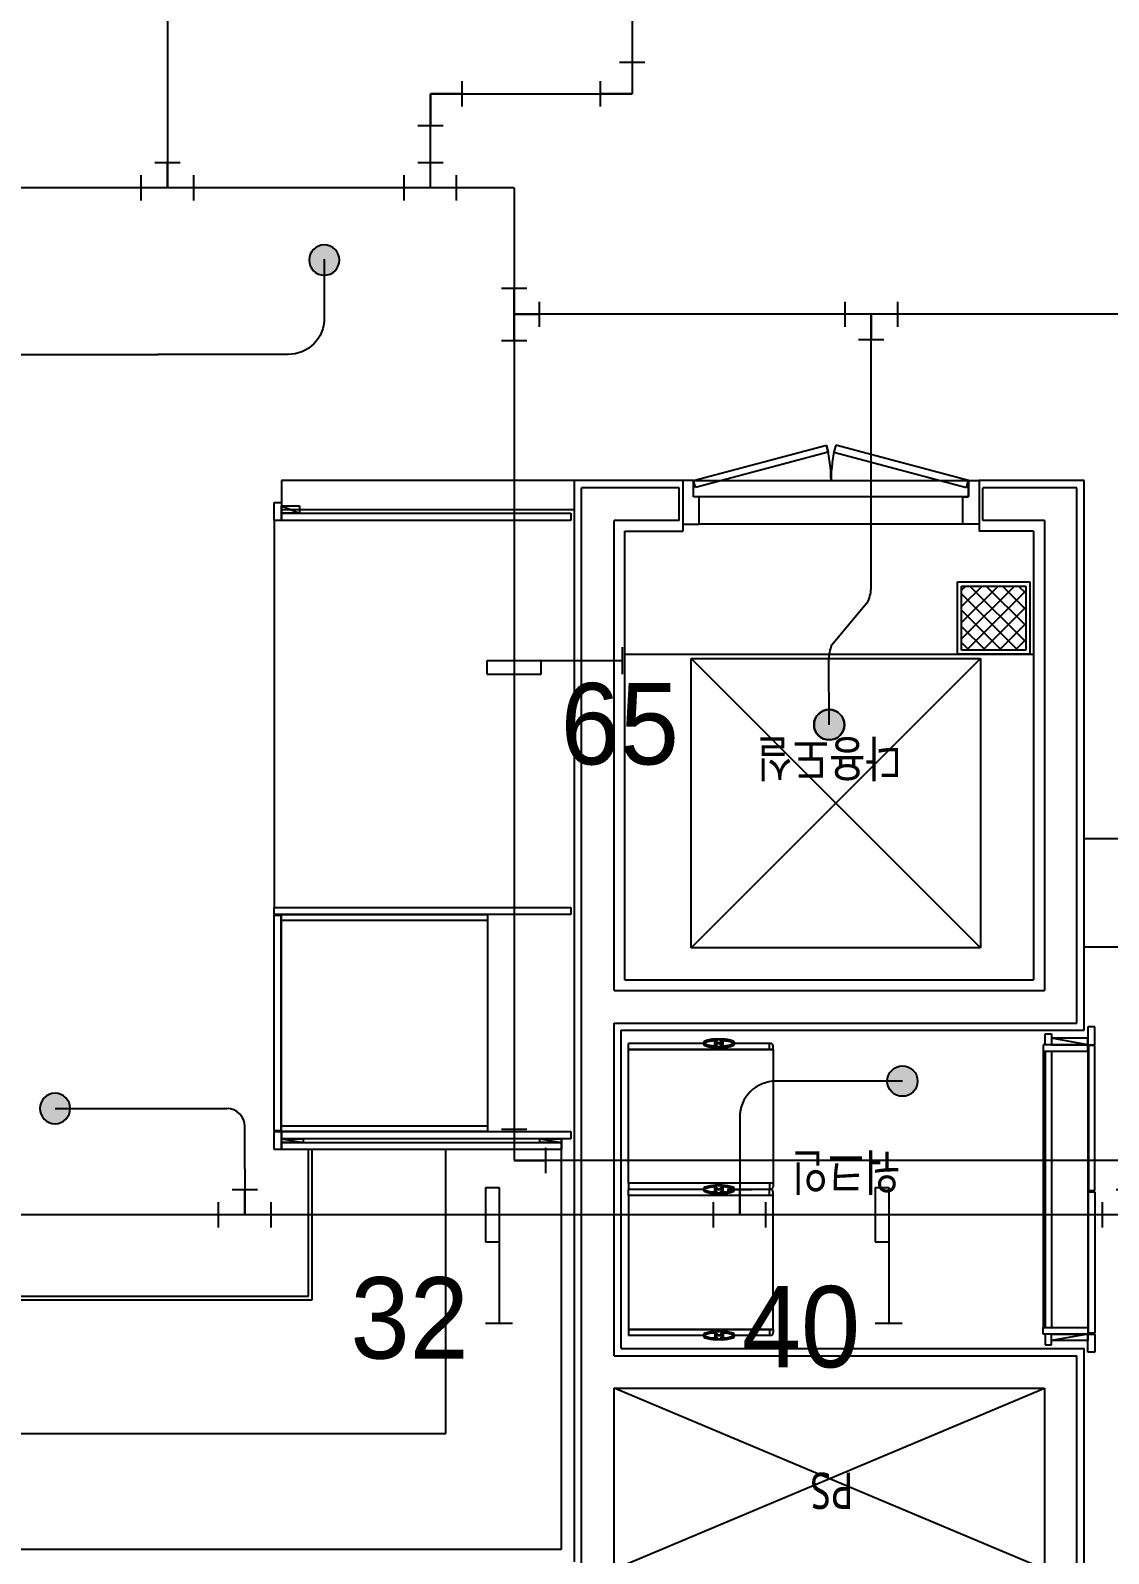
# Model space of a CAD drawing. Header units: millimetres. Extents: x 238075 to 303070, y -258150 to -205841.
# Drawn here: x 258099 to 261080, y -230358 to -226146 of the extents above; entities that cross this region are included whole.
import ezdxf
from ezdxf.enums import TextEntityAlignment as Align

# ---------------------------------------------------------------- set-up
doc = ezdxf.new("R2010")
doc.units = ezdxf.units.MM
doc.header["$LTSCALE"] = 200
for name, color, linetype in [('-소화(SP가지관)', 3, 'Continuous'), ('-소화(SP헤드하향)', 2, 'Continuous'), ('L4', 4, 'Continuous'), ('SP 후렉시블', 7, 'Continuous'), ('TEX', 3, 'Continuous'), ('아파트', 253, 'Continuous')]:
    doc.layers.add(name, color=color, linetype=linetype)
doc.styles.add('돋움', font='Dotum.ttf')
doc.styles.add('맑은고딕', font='malgun.ttf', dxfattribs={"width": 0.8})
doc.linetypes.add('BATTING', pattern='A,0.0001,-0.1,[134,ltypeshp.shx,S=0.1,R=0,X=-0.1,Y=0],-0.2,[134,ltypeshp.shx,S=0.1,R=180,X=0.1,Y=0],-0.1', length=0.4001)

# ---------------------------------------------------------------- blocks, each defined once
blk = doc.blocks.new('A$C39172136')
at = {"layer": '-소화(SP헤드하향)'}
blk.add_hatch(color=0, dxfattribs=at).paths.add_polyline_path([(0, -42, -1), (0, 42, -1)])
at = {"layer": '-소화(SP헤드하향)', "color": 0}
blk.add_circle((0, 0), 42, dxfattribs=at)
blk = doc.blocks.new('A$C4E9C0D0D')
at = {"layer": '-소화(SP헤드하향)'}
blk.add_hatch(color=0, dxfattribs=at).paths.add_polyline_path([(2642, 2600, -1), (2558, 2600, -1)])
at = {"layer": '-소화(SP헤드하향)', "color": 0}
blk.add_circle((2600, 2600, 0), 42, dxfattribs=at)
blk = doc.blocks.new('A$C78BA73EA')
for p, q in [((0.5, 5), (0.5, 0)), ((1, 5), (0.5, 5)), ((1, 5), (1, 3)), ((1, 3), (0.5, 3)), ((1, 0), (0, 0))]:
    blk.add_line(p, q)
blk = doc.blocks.new('A$C1978247E')
at = {"color": 0}
for p, q in [((-45.1, 90), (45.1, 90)), ((0, 0), (0, 90)), ((-93.8, -45.1), (-93.8, 45.1)), ((93.8, 0), (-93.8, 0)), ((93.8, -45.1), (93.8, 45.1))]:
    blk.add_line(p, q, dxfattribs=at)
blk = doc.blocks.new('A$C476E3A35')
at = {"color": 0}
for p, q in [((112.5, 0), (0, 0)), ((0, 0), (0, -113.2)), ((112.5, 45.1), (112.5, -45.1)), ((-45.1, -113.2), (45.1, -113.2))]:
    blk.add_line(p, q, dxfattribs=at)

msp = doc.modelspace()

# ---------------------------------------------------------------- linework, layer by layer
at = {"layer": '-소화(SP가지관)', "color": 6}
for p, q in [((258477.6, -223828.2, 54985.4), (258477.6, -226581.2, 54985.4)), ((259762.6, -224034.1, 54985.4), (259762.6, -226321.7, 54985.4)), ((259204.7, -226581.2, 54985.4), (259204.7, -226321.7, 54985.4)), ((259204.7, -226321.7, 54985.4), (259762.6, -226321.7, 54985.4)), ((262457.6, -226931.2, 54985.4), (259436.2, -226931.2, 54985.4)), ((258691.5, -229294.3, 54985.4), (258691.5, -229421.2, 54985.4)), ((260060.1, -229294.9, 54985.4), (260060.1, -229421.2, 54985.4))]:
    msp.add_line(p, q, dxfattribs=at)
at = {"layer": '-소화(SP가지관)', "color": 2, "ltscale": 0.25}
for p, q in [((259436.2, -226581.2, 54985.4), (252317.6, -226581.2, 54985.4)), ((259436.2, -226581.2, 54985.4), (259436.2, -229271.2, 54985.4)), ((262502.6, -229271.2, 54985.4), (259436.2, -229271.2, 54985.4)), ((261302.6, -229421.2, 54985.4), (256994.4, -229421.2, 54985.4))]:
    msp.add_line(p, q, dxfattribs=at)
at = {"layer": '-소화(SP가지관)', "ltscale": 2}
for p, q in [((260423.5, -227454.1, 54985.4), (260423.5, -226931.2, 54985.4)), ((256044.6, -227042.3, 54985.4), (258450.8, -227042.3, 54985.4))]:
    msp.add_line(p, q, dxfattribs=at)
for p, q in [((258166.5, -229127.4, 54985.4), (258641.5, -229127.4, 54985.4)), ((258691.5, -229294.3, 54985.4), (258691.5, -229177.4, 54985.4))]:
    msp.add_line(p, q)
msp.add_arc((258641.5, -229177.4, 54985.4), 50, 0, 90)
at = {"layer": 'L4'}
for p, q in [((259932.6, -227391.2), (260299.7, -227292.9)), ((260304.9, -227312.2), (259937.8, -227410.5)), ((260299.7, -227292.9), (260304.9, -227312.2)), ((260325.6, -227292.9), (260320.4, -227312.2)), ((260320.4, -227312.2), (260687.5, -227410.5)), ((260692.6, -227391.2), (260325.6, -227292.9)), ((259602.6, -227391.2), (258792.6, -227391.2)), ((258792.6, -227391.2), (258792.6, -227471.2)), ((259602.6, -227391.2), (259602.6, -230381.2)), ((259902.6, -227391.2), (259602.6, -227391.2)), ((259932.6, -227391.2), (259902.6, -227391.2)), ((259902.6, -227391.2), (259902.6, -227511.2)), ((259937.8, -227410.5), (259932.6, -227391.2)), ((259932.6, -227436.2), (259932.6, -227391.2)), ((259932.6, -227436.2), (259932.6, -227391.2)), ((259932.6, -227391.2), (260692.6, -227391.2)), ((260687.5, -227410.5), (260692.6, -227391.2)), ((260692.6, -227391.2), (260722.6, -227391.2)), ((260692.6, -227436.2), (260692.6, -227391.2)), ((260692.6, -227391.2), (260692.6, -227436.2)), ((261012.6, -227391.2), (260722.6, -227391.2)), ((260722.6, -227391.2), (260722.6, -227511.2)), ((261012.6, -228911.2), (261012.6, -227391.2)), ((259622.6, -230401.2), (259622.6, -227411.2)), ((259892.6, -227411.2), (259622.6, -227411.2)), ((259892.6, -227501.2), (259892.6, -227411.2)), ((259947.6, -227436.2), (259932.6, -227436.2)), ((260692.6, -227436.2), (259932.6, -227436.2)), ((259947.6, -227511.2), (259947.6, -227436.2)), ((260677.6, -227511.2), (260677.6, -227436.2)), ((260677.6, -227436.2), (260692.6, -227436.2)), ((260992.6, -227411.2), (260732.6, -227411.2)), ((260732.6, -227501.2), (260732.6, -227411.2)), ((260992.6, -228891.2), (260992.6, -227411.2)), ((258772.6, -227451.2), (258792.6, -227451.2)), ((258772.6, -227501.2), (258772.6, -227451.2)), ((258792.6, -227451.2), (258792.6, -227501.2)), ((258792.6, -227461.2), (258842.6, -227481.2)), ((258792.6, -227481.2), (258792.6, -227461.2)), ((258792.6, -227461.2), (258842.6, -227461.2)), ((258792.6, -227471.2), (259602.6, -227471.2)), ((258842.6, -227481.2), (258792.6, -227481.2)), ((258792.6, -227501.2), (258792.6, -227481.2)), ((258792.6, -227481.2), (259592.6, -227481.2)), ((258842.6, -227461.2), (258842.6, -227481.2)), ((259592.6, -227481.2), (259592.6, -227501.2)), ((258772.6, -227501.2), (258772.6, -228571.2)), ((258772.6, -227501.2), (258772.6, -228571.2)), ((258792.6, -227501.2), (258772.6, -227501.2)), ((259592.6, -227501.2), (258792.6, -227501.2)), ((259712.6, -228801.2), (259712.6, -227501.2)), ((259892.6, -227501.2), (259712.6, -227501.2)), ((259902.6, -227511.2), (259902.6, -227531.2)), ((259902.6, -227511.2), (259947.6, -227511.2)), ((260677.6, -227511.2), (259947.6, -227511.2)), ((260722.6, -227511.2), (260677.6, -227511.2)), ((260722.6, -227511.2), (260722.6, -227531.2)), ((260902.6, -227501.2), (260732.6, -227501.2)), ((260902.6, -227501.2), (260902.6, -228801.2)), ((259742.6, -228771.2), (259742.6, -227531.2)), ((259742.6, -227531.2), (259902.6, -227531.2)), ((260872.6, -227531.2), (260722.6, -227531.2)), ((260872.6, -227531.2), (260872.6, -228771.2)), ((260662.6, -227671.2), (260862.6, -227671.2)), ((260662.6, -227871.2), (260662.6, -227671.2)), ((260673.9, -227682.5), (260851.4, -227682.5)), ((260673.9, -227860), (260673.9, -227682.5)), ((260820, -227682.5), (260673.9, -227828.6)), ((260775.1, -227682.5), (260673.9, -227783.7)), ((260730.2, -227682.5), (260673.9, -227738.8)), ((260685.3, -227682.5), (260673.9, -227693.9)), ((260696.8, -227682.5), (260851.4, -227837)), ((260741.7, -227682.5), (260851.4, -227792.1)), ((260786.6, -227682.5), (260851.4, -227747.2)), ((260831.5, -227682.5), (260851.4, -227702.3)), ((260851.4, -227682.5), (260851.4, -227860)), ((260862.6, -227671.2), (260862.6, -227871.2)), ((260673.9, -227704.4), (260829.4, -227860)), ((260851.4, -227696), (260687.4, -227860)), ((260673.9, -227749.3), (260784.5, -227860)), ((260851.4, -227740.9), (260732.3, -227860)), ((260673.9, -227794.2), (260739.6, -227860)), ((260851.4, -227785.8), (260777.2, -227860)), ((260673.9, -227839.1), (260694.7, -227860)), ((260851.4, -227860), (260673.9, -227860)), ((260851.4, -227830.7), (260822.1, -227860)), ((259742.6, -227871.2), (260872.6, -227871.2)), ((260725.8, -227883.4, 0), (259925.8, -228683.4, 0)), ((260725.8, -228683.4, 0), (259925.8, -227883.4, 0)), ((259925.8, -227883.4, 0), (260725.8, -227883.4, 0)), ((259925.8, -228683.4, 0), (259925.8, -227883.4, 0)), ((260862.6, -227871.2), (260662.6, -227871.2)), ((260725.8, -227883.4, 0), (260725.8, -228683.4, 0)), ((262242.6, -228381.2), (261012.6, -228381.2)), ((258772.6, -228591.2), (258772.6, -228571.2)), ((258772.6, -228571.2), (259592.6, -228571.2)), ((259592.6, -228571.2), (259592.6, -228591.2)), ((259592.6, -228591.2), (258772.6, -228591.2)), ((258772.6, -229189.2), (258772.6, -228593.2)), ((258772.6, -228593.2), (258790.6, -228593.2)), ((258790.6, -228593.2), (258790.6, -229189.2)), ((258792.6, -228591.2), (259362.6, -228591.2)), ((258792.6, -229191.2), (258792.6, -228591.2)), ((258792.6, -228606.2), (259362.6, -228606.2)), ((259362.6, -228591.2), (259362.6, -229191.2)), ((260725.8, -228683.4, 0), (259925.8, -228683.4, 0)), ((262242.6, -228681.2), (261012.6, -228681.2)), ((259742.6, -228771.2), (260872.6, -228771.2)), ((259712.6, -228801.2), (260902.6, -228801.2)), ((259712.6, -229811.2), (259712.6, -228891.2)), ((259712.6, -228891.2), (260992.6, -228891.2)), ((259732.6, -229791.2), (259732.6, -228911.2)), ((259732.6, -228911.2), (261012.6, -228911.2)), ((261042.6, -228901.2), (261022.6, -228901.2)), ((261022.6, -228901.2), (261022.6, -228951.2)), ((261042.6, -228951.2), (261042.6, -228901.2)), ((259960.7, -228947.2), (259752.6, -228947.2)), ((259752.6, -228964.2), (259752.6, -228947.2)), ((259962.7, -228947.2), (259959.2, -228947.2)), ((259991.4, -228954), (259991.4, -228940.4)), ((260011.9, -228935.7), (259993.4, -228935.7)), ((260011.9, -228937.2), (259993.4, -228937.2)), ((259993.4, -228939.2), (259993.4, -228940.7)), ((259997.2, -228940.7), (259993.4, -228940.7)), ((259993.4, -228946.2), (259993.4, -228942.7)), ((259996, -228946.2), (259993.4, -228946.2)), ((259996, -228946.2), (259993.4, -228946.2)), ((259993.4, -228951.7), (259993.4, -228948.2)), ((259996, -228948.2), (259993.4, -228948.2)), ((259997.2, -228953.7), (259993.4, -228953.7)), ((259993.4, -228953.7), (259993.4, -228955.2)), ((259993.4, -228955.2), (259993.4, -228953.7)), ((259996, -228945.7), (259996, -228946.2)), ((259997.2, -228945.7), (259996, -228945.7)), ((259996, -228945.7), (259996, -228946.2)), ((259997.2, -228945.7), (259996, -228945.7)), ((259996, -228948.7), (259996, -228948.2)), ((259996, -228948.7), (259996, -228948.2)), ((259997.2, -228948.7), (259996, -228948.7)), ((259997.2, -228948.7), (259996, -228948.7)), ((259997.2, -228942.7), (259997.2, -228940.7)), ((259997.2, -228945.7), (259997.2, -228946.2)), ((259997.2, -228945.7), (259997.2, -228946.2)), ((260008.2, -228946.2), (259997.2, -228946.2)), ((259997.2, -228948.7), (259997.2, -228948.2)), ((259997.2, -228948.7), (259997.2, -228948.2)), ((260008.2, -228948.2), (259997.2, -228948.2)), ((259997.2, -228953.7), (259997.2, -228951.7)), ((260002.7, -228948.2), (260002.7, -228946.2)), ((260008.2, -228942.7), (260008.2, -228940.7)), ((260008.2, -228940.7), (260011.9, -228940.7)), ((260008.2, -228945.7), (260008.2, -228946.2)), ((260008.2, -228945.7), (260009.4, -228945.7)), ((260008.2, -228945.7), (260008.2, -228946.2)), ((260008.2, -228945.7), (260009.4, -228945.7)), ((260008.2, -228948.7), (260008.2, -228948.2)), ((260008.2, -228948.7), (260008.2, -228948.2)), ((260008.2, -228948.7), (260009.4, -228948.7)), ((260008.2, -228948.7), (260009.4, -228948.7)), ((260008.2, -228953.7), (260008.2, -228951.7)), ((260008.2, -228953.7), (260011.9, -228953.7)), ((260009.4, -228945.7), (260009.4, -228946.2)), ((260009.4, -228945.7), (260009.4, -228946.2)), ((260009.4, -228946.2), (260011.9, -228946.2)), ((260009.4, -228946.2), (260011.9, -228946.2)), ((260009.4, -228948.7), (260009.4, -228948.2)), ((260009.4, -228948.2), (260011.9, -228948.2)), ((260009.4, -228948.7), (260009.4, -228948.2)), ((260011.9, -228939.2), (260011.9, -228940.7)), ((260011.9, -228946.2), (260011.9, -228942.7)), ((260011.9, -228951.7), (260011.9, -228948.2)), ((260011.9, -228953.7), (260011.9, -228955.2)), ((260011.9, -228955.2), (260011.9, -228953.7)), ((260013.9, -228954), (260013.9, -228940.4)), ((260046.2, -228947.2), (260042.7, -228947.2)), ((260144.7, -228947.2), (260044.7, -228947.2)), ((260142.6, -228964.2), (260142.6, -228947.2)), ((260152.6, -228964.2), (260152.6, -228955.2)), ((261022.6, -228951.2), (260899.6, -228951.2)), ((260899.6, -228951.2), (260899.6, -228969.2)), ((260904.6, -228951.2), (260904.6, -228921.2)), ((260904.6, -228921.2), (260922.6, -228921.2)), ((260922.6, -228951.2), (260904.6, -228951.2)), ((260922.6, -228921.2), (260922.6, -228951.2)), ((261022.6, -228951.2), (260922.6, -228933.2)), ((261022.6, -228933.2), (260922.6, -228933.2)), ((260922.6, -228933.2), (260922.6, -228951.2)), ((260922.6, -228951.2), (261022.6, -228951.2)), ((261022.6, -228951.2), (261022.6, -228933.2)), ((261022.6, -228969.2), (261022.6, -228951.2)), ((261022.6, -228951.2), (261042.6, -228951.2)), ((261042.6, -228953.3), (261024.6, -228953.3)), ((261024.6, -228953.3), (261024.6, -229354.2)), ((261042.6, -229354.2), (261042.6, -228953.3)), ((259752.6, -229334.2), (259752.6, -228964.2)), ((259752.6, -228964.2), (260152.6, -228964.2)), ((260152.6, -228964.2), (259752.6, -228964.2)), ((260011.9, -228957.2), (259993.4, -228957.2)), ((260011.9, -228958.7), (259993.4, -228958.7)), ((260152.6, -228964.2), (260152.6, -229334.2)), ((260899.6, -228969.2), (260899.6, -229733.2)), ((260899.6, -228969.2), (261022.6, -228969.2)), ((260904.6, -228969.2), (260904.6, -229733.2)), ((260922.6, -228969.2), (260922.6, -229733.2)), ((261022.6, -228969.2), (261022.6, -229733.2)), ((258790.6, -229189.2), (258772.6, -229189.2)), ((258772.6, -229191.2), (258792.6, -229191.2)), ((258772.6, -229241.2), (258772.6, -229191.2)), ((259362.6, -229176.2), (258792.6, -229176.2)), ((259362.6, -229191.2), (258792.6, -229191.2)), ((258792.6, -229191.2), (258792.6, -229241.2)), ((258792.6, -229211.2), (258792.6, -229191.2)), ((258792.6, -229191.2), (259592.6, -229191.2)), ((259592.6, -229191.2), (259592.6, -229211.2)), ((258792.6, -229241.2), (258772.6, -229241.2)), ((258792.6, -229211.2), (258852.6, -229221.2)), ((258792.6, -229211.2), (258852.6, -229211.2)), ((258792.6, -229221.2), (258792.6, -229211.2)), ((259592.6, -229211.2), (258792.6, -229211.2)), ((258852.6, -229221.2), (258792.6, -229221.2)), ((258792.6, -229241.2), (258792.6, -229221.2)), ((258792.6, -229221.2), (259567.6, -229221.2)), ((259567.6, -229241.2), (258792.6, -229241.2)), ((258852.6, -229211.2), (258852.6, -229221.2)), ((258867.6, -229646.2), (258867.6, -229241.2)), ((258877.6, -229656.2), (258877.6, -229241.2)), ((259247.6, -230026.2), (259247.6, -229241.2)), ((259507.6, -229211.2), (259567.6, -229221.2)), ((259507.6, -229211.2), (259567.6, -229211.2)), ((259507.6, -229221.2), (259507.6, -229211.2)), ((259567.6, -229221.2), (259507.6, -229221.2)), ((259567.6, -230346.2), (259567.6, -229211.2)), ((259567.6, -229211.2), (259567.6, -229221.2)), ((259567.6, -229221.2), (259567.6, -229241.2)), ((260152.6, -229334.2), (259752.6, -229334.2)), ((259752.6, -229334.2), (259752.6, -229351.2)), ((260152.6, -229334.2), (259752.6, -229334.2)), ((260142.6, -229334.2), (260142.6, -229351.2)), ((260152.6, -229334.2), (260152.6, -229343.2)), ((259960.7, -229351.2), (259752.6, -229351.2)), ((259960.7, -229351.2), (259752.6, -229351.2)), ((259752.6, -229368.2), (259752.6, -229351.2)), ((260152.6, -229368.2), (259752.6, -229368.2)), ((259752.6, -229368.2), (259752.6, -229738.2)), ((260152.6, -229368.2), (259752.6, -229368.2)), ((259962.7, -229351.2), (259959.2, -229351.2)), ((259991.4, -229358), (259991.4, -229344.4)), ((260011.9, -229339.7), (259993.4, -229339.7)), ((260011.9, -229341.2), (259993.4, -229341.2)), ((259993.4, -229343.2), (259993.4, -229344.7)), ((259997.2, -229344.7), (259993.4, -229344.7)), ((259993.4, -229350.2), (259993.4, -229346.7)), ((259996, -229350.2), (259993.4, -229350.2)), ((259996, -229350.2), (259993.4, -229350.2)), ((259993.4, -229355.7), (259993.4, -229352.2)), ((259996, -229352.2), (259993.4, -229352.2)), ((259997.2, -229357.7), (259993.4, -229357.7)), ((259993.4, -229357.7), (259993.4, -229359.2)), ((259993.4, -229359.2), (259993.4, -229357.7)), ((260011.9, -229361.2), (259993.4, -229361.2)), ((260011.9, -229362.7), (259993.4, -229362.7)), ((259996, -229349.7), (259996, -229350.2)), ((259997.2, -229349.7), (259996, -229349.7)), ((259996, -229349.7), (259996, -229350.2)), ((259997.2, -229349.7), (259996, -229349.7)), ((259996, -229352.7), (259996, -229352.2)), ((259996, -229352.7), (259996, -229352.2)), ((259997.2, -229352.7), (259996, -229352.7)), ((259997.2, -229352.7), (259996, -229352.7)), ((259997.2, -229346.7), (259997.2, -229344.7)), ((259997.2, -229349.7), (259997.2, -229350.2)), ((259997.2, -229349.7), (259997.2, -229350.2)), ((260008.2, -229350.2), (259997.2, -229350.2)), ((259997.2, -229352.7), (259997.2, -229352.2)), ((259997.2, -229352.7), (259997.2, -229352.2)), ((260008.2, -229352.2), (259997.2, -229352.2)), ((259997.2, -229357.7), (259997.2, -229355.7)), ((260002.7, -229352.2), (260002.7, -229350.2)), ((260008.2, -229346.7), (260008.2, -229344.7)), ((260008.2, -229344.7), (260011.9, -229344.7)), ((260008.2, -229349.7), (260008.2, -229350.2)), ((260008.2, -229349.7), (260009.4, -229349.7)), ((260008.2, -229349.7), (260008.2, -229350.2)), ((260008.2, -229349.7), (260009.4, -229349.7)), ((260008.2, -229352.7), (260008.2, -229352.2)), ((260008.2, -229352.7), (260008.2, -229352.2)), ((260008.2, -229352.7), (260009.4, -229352.7)), ((260008.2, -229352.7), (260009.4, -229352.7)), ((260008.2, -229357.7), (260008.2, -229355.7)), ((260008.2, -229357.7), (260011.9, -229357.7)), ((260009.4, -229349.7), (260009.4, -229350.2)), ((260009.4, -229349.7), (260009.4, -229350.2)), ((260009.4, -229350.2), (260011.9, -229350.2)), ((260009.4, -229350.2), (260011.9, -229350.2)), ((260009.4, -229352.7), (260009.4, -229352.2)), ((260009.4, -229352.2), (260011.9, -229352.2)), ((260009.4, -229352.7), (260009.4, -229352.2)), ((260011.9, -229343.2), (260011.9, -229344.7)), ((260011.9, -229350.2), (260011.9, -229346.7)), ((260011.9, -229355.7), (260011.9, -229352.2)), ((260011.9, -229357.7), (260011.9, -229359.2)), ((260011.9, -229359.2), (260011.9, -229357.7)), ((260013.9, -229358), (260013.9, -229344.4)), ((260046.2, -229351.2), (260042.7, -229351.2)), ((260144.7, -229351.2), (260044.7, -229351.2)), ((260144.7, -229351.2), (260044.7, -229351.2)), ((260142.6, -229368.2), (260142.6, -229351.2)), ((260152.6, -229368.2), (260152.6, -229359.2)), ((260152.6, -229738.2), (260152.6, -229368.2)), ((261022.6, -229356.2), (261042.6, -229356.2)), ((261024.6, -229354.2), (261042.6, -229354.2)), ((261024.6, -229358.2), (261042.6, -229358.2)), ((261024.6, -229749.1), (261024.6, -229358.2)), ((261042.6, -229358.2), (261042.6, -229749.1)), ((255857.6, -229656.2), (258877.6, -229656.2)), ((255867.6, -229646.2), (258867.6, -229646.2)), ((259752.6, -229738.2), (259752.6, -229755.2)), ((260152.6, -229738.2), (259752.6, -229738.2)), ((259752.6, -229738.2), (260152.6, -229738.2)), ((259960.7, -229755.2), (259752.6, -229755.2)), ((259962.7, -229755.2), (259959.2, -229755.2)), ((259991.4, -229748.4), (259991.4, -229762)), ((260011.9, -229743.7), (259993.4, -229743.7)), ((260011.9, -229745.2), (259993.4, -229745.2)), ((259993.4, -229748.7), (259993.4, -229747.2)), ((259993.4, -229747.2), (259993.4, -229748.7)), ((259997.2, -229748.7), (259993.4, -229748.7)), ((259993.4, -229750.7), (259993.4, -229754.2)), ((259996, -229754.2), (259993.4, -229754.2)), ((259996, -229756.2), (259993.4, -229756.2)), ((259993.4, -229756.2), (259993.4, -229759.7)), ((259996, -229756.2), (259993.4, -229756.2)), ((259997.2, -229753.7), (259996, -229753.7)), ((259996, -229753.7), (259996, -229754.2)), ((259997.2, -229753.7), (259996, -229753.7)), ((259996, -229753.7), (259996, -229754.2)), ((259996, -229756.7), (259996, -229756.2)), ((259996, -229756.7), (259996, -229756.2)), ((259997.2, -229748.7), (259997.2, -229750.7)), ((259997.2, -229753.7), (259997.2, -229754.2)), ((259997.2, -229753.7), (259997.2, -229754.2)), ((260008.2, -229754.2), (259997.2, -229754.2)), ((259997.2, -229756.7), (259997.2, -229756.2)), ((259997.2, -229756.7), (259997.2, -229756.2)), ((260008.2, -229756.2), (259997.2, -229756.2)), ((260002.7, -229754.2), (260002.7, -229756.2)), ((260008.2, -229748.7), (260011.9, -229748.7)), ((260008.2, -229748.7), (260008.2, -229750.7)), ((260008.2, -229753.7), (260009.4, -229753.7)), ((260008.2, -229753.7), (260008.2, -229754.2)), ((260008.2, -229753.7), (260009.4, -229753.7)), ((260008.2, -229753.7), (260008.2, -229754.2)), ((260008.2, -229756.7), (260008.2, -229756.2)), ((260008.2, -229756.7), (260008.2, -229756.2)), ((260009.4, -229753.7), (260009.4, -229754.2)), ((260009.4, -229753.7), (260009.4, -229754.2)), ((260009.4, -229754.2), (260011.9, -229754.2)), ((260009.4, -229756.7), (260009.4, -229756.2)), ((260009.4, -229756.2), (260011.9, -229756.2)), ((260009.4, -229756.7), (260009.4, -229756.2)), ((260009.4, -229756.2), (260011.9, -229756.2)), ((260011.9, -229748.7), (260011.9, -229747.2)), ((260011.9, -229747.2), (260011.9, -229748.7)), ((260011.9, -229750.7), (260011.9, -229754.2)), ((260011.9, -229756.2), (260011.9, -229759.7)), ((260013.9, -229748.4), (260013.9, -229762)), ((260046.2, -229755.2), (260042.7, -229755.2)), ((260144.7, -229755.2), (260044.7, -229755.2)), ((260142.6, -229738.2), (260142.6, -229755.2)), ((260152.6, -229738.2), (260152.6, -229747.2)), ((260899.6, -229751.2), (260899.6, -229733.2)), ((260899.6, -229733.2), (261022.6, -229733.2)), ((261022.6, -229751.2), (260899.6, -229751.2)), ((260904.6, -229751.2), (260904.6, -229781.2)), ((260922.6, -229751.2), (260904.6, -229751.2)), ((261022.6, -229751.2), (260922.6, -229769.2)), ((260922.6, -229781.2), (260922.6, -229751.2)), ((260922.6, -229769.2), (260922.6, -229751.2)), ((260922.6, -229751.2), (261022.6, -229751.2)), ((261022.6, -229733.2), (261022.6, -229751.2)), ((261022.6, -229751.2), (261022.6, -229769.2)), ((261022.6, -229801.2), (261022.6, -229751.2)), ((261022.6, -229751.2), (261042.6, -229751.2)), ((261042.6, -229749.1), (261024.6, -229749.1)), ((261042.6, -229751.2), (261042.6, -229801.2)), ((259732.6, -229791.2), (261012.6, -229791.2)), ((259993.4, -229763.2), (259993.4, -229761.7)), ((259997.2, -229761.7), (259993.4, -229761.7)), ((260011.9, -229765.2), (259993.4, -229765.2)), ((260011.9, -229766.7), (259993.4, -229766.7)), ((259997.2, -229756.7), (259996, -229756.7)), ((259997.2, -229756.7), (259996, -229756.7)), ((259997.2, -229759.7), (259997.2, -229761.7)), ((260008.2, -229756.7), (260009.4, -229756.7)), ((260008.2, -229756.7), (260009.4, -229756.7)), ((260008.2, -229759.7), (260008.2, -229761.7)), ((260008.2, -229761.7), (260011.9, -229761.7)), ((260011.9, -229763.2), (260011.9, -229761.7)), ((260904.6, -229781.2), (260922.6, -229781.2)), ((261022.6, -229769.2), (260922.6, -229769.2)), ((261012.6, -230681.2), (261012.6, -229791.2)), ((259712.6, -229811.2), (260992.6, -229811.2)), ((260992.6, -230401.2), (260992.6, -229811.2)), ((261042.6, -229801.2), (261022.6, -229801.2)), ((259712.6, -230401.2), (259712.6, -229901.2)), ((259712.6, -230401.2), (260902.6, -229901.2)), ((260902.6, -230401.2), (259712.6, -229901.2)), ((259712.6, -229901.2), (260902.6, -229901.2)), ((260902.6, -229901.2), (260902.6, -230401.2)), ((255487.6, -230026.2), (259247.6, -230026.2)), ((255267.6, -230346.2), (259567.6, -230346.2))]:
    msp.add_line(p, q, dxfattribs=at)
at = {"layer": 'L4', "extrusion": (-4e-16, 0, -1)}
for p, q in [((259997.2, -228942.7), (259993.4, -228942.7)), ((259997.2, -228942.7), (259993.4, -228942.7)), ((259997.2, -228951.7), (259993.4, -228951.7)), ((259997.2, -228951.7), (259993.4, -228951.7)), ((259997.2, -228942.5), (259997.2, -228942.7)), ((259997.2, -229346.7), (259993.4, -229346.7)), ((259997.2, -229346.7), (259993.4, -229346.7)), ((259997.2, -229355.7), (259993.4, -229355.7)), ((259997.2, -229355.7), (259993.4, -229355.7)), ((259997.2, -229346.5), (259997.2, -229346.7)), ((259997.2, -229750.7), (259993.4, -229750.7)), ((259997.2, -229750.7), (259993.4, -229750.7)), ((259997.2, -229759.7), (259993.4, -229759.7)), ((259997.2, -229759.7), (259993.4, -229759.7)), ((259997.2, -229759.9), (259997.2, -229759.7))]:
    msp.add_line(p, q, dxfattribs=at)
at = {"layer": 'L4', "extrusion": (4e-16, 0, -1)}
for p, q in [((260008.2, -228942.5), (260008.2, -228942.7)), ((260008.2, -228942.7), (260011.9, -228942.7)), ((260008.2, -228942.7), (260011.9, -228942.7)), ((260008.2, -228951.7), (260011.9, -228951.7)), ((260008.2, -228951.7), (260011.9, -228951.7)), ((260008.2, -229346.5), (260008.2, -229346.7)), ((260008.2, -229346.7), (260011.9, -229346.7)), ((260008.2, -229346.7), (260011.9, -229346.7)), ((260008.2, -229355.7), (260011.9, -229355.7)), ((260008.2, -229355.7), (260011.9, -229355.7)), ((260008.2, -229750.7), (260011.9, -229750.7)), ((260008.2, -229750.7), (260011.9, -229750.7)), ((260008.2, -229759.7), (260011.9, -229759.7)), ((260008.2, -229759.9), (260008.2, -229759.7)), ((260008.2, -229759.7), (260011.9, -229759.7))]:
    msp.add_line(p, q, dxfattribs=at)
at = {"layer": 'L4'}
for centre, radius, start, end in [((259932.6, -227391.2), 380, 0, 15), ((260692.6, -227391.2), 380, 165, 180), ((259965.7, -228947.2), 6.5, 108.6799, 180.0938), ((259965.7, -228947.2), 6.5, 179.9062, 251.3201), ((259965.7, -228947.2), 5, 113.828, 180.1277), ((259965.7, -228947.2), 5, 179.8723, 246.172), ((259965.7, -228947.2), 3, 114.7251, 245.2749), ((259992.5, -229016.8), 81.1, 89.342, 110.9046), ((259992.5, -229016.8), 79.6, 89.3359, 111.2699), ((259992.5, -228877.6), 79.6, 248.7301, 270.6641), ((259992.5, -228877.6), 81.1, 249.0954, 270.658), ((259965.7, -228947.2), 1.8, 115.7463, 244.2537), ((259992.6, -229017.2), 78, 89.4016, 111.1997), ((259992.6, -228877.2), 78, 248.8003, 270.5984), ((259992.6, -229017.2), 76.8, 90.8979, 111.1692), ((259992.6, -229017.2), 76.8, 90.8979, 111.1692), ((259992.6, -228877.2), 76.8, 248.8308, 269.1021), ((260012.9, -229016.8), 81.1, 69.1145, 90.6784), ((260012.9, -229016.8), 79.6, 68.7492, 90.6846), ((260012.7, -229017.2), 78, 68.8199, 90.6195), ((260012.7, -228877.2), 78, 269.4226, 291.2193), ((260012.8, -228877.6), 79.6, 269.3564, 291.2891), ((260012.8, -228877.6), 81.1, 269.3625, 290.9237), ((260012.7, -229017.2), 76.8, 68.8522, 89.125), ((260012.7, -229017.2), 76.8, 68.8522, 89.125), ((260012.7, -228877.2), 76.8, 270.9208, 291.1905), ((260039.7, -228947.2), 1.8, 295.7463, 64.2537), ((260039.7, -228947.2), 3, 294.7251, 65.2749), ((260039.7, -228947.2), 5, 359.8723, 66.172), ((260039.7, -228947.2), 5, 293.828, 0.1277), ((260039.7, -228947.2), 6.5, 359.9062, 71.3201), ((260039.7, -228947.2), 6.5, 288.6799, 0.0938), ((260144.6, -228955.2), 8, 0, 90), ((259965.7, -229351.2), 6.5, 108.6799, 180.0938), ((259965.7, -229351.2), 6.5, 179.9062, 251.3201), ((259965.7, -229351.2), 5, 113.828, 180.1277), ((259965.7, -229351.2), 5, 179.8723, 246.172), ((259965.7, -229351.2), 3, 114.7251, 245.2749), ((259992.5, -229420.8), 81.1, 89.342, 110.9046), ((259992.5, -229420.8), 79.6, 89.3359, 111.2699), ((259992.5, -229281.6), 79.6, 248.7301, 270.6641), ((259992.5, -229281.6), 81.1, 249.0954, 270.658), ((259965.7, -229351.2), 1.8, 115.7463, 244.2537), ((259992.6, -229421.2), 78, 89.4016, 111.1997), ((259992.6, -229281.2), 78, 248.8003, 270.5984), ((259992.6, -229421.2), 76.8, 90.8979, 111.1692), ((259992.6, -229421.2), 76.8, 90.8979, 111.1692), ((259992.6, -229281.2), 76.8, 248.8308, 269.1021), ((260012.9, -229420.8), 81.1, 69.1145, 90.6784), ((260012.9, -229420.8), 79.6, 68.7492, 90.6846), ((260012.7, -229421.2), 78, 68.8199, 90.6195), ((260012.7, -229281.2), 78, 269.4226, 291.2193), ((260012.8, -229281.6), 79.6, 269.3564, 291.2891), ((260012.8, -229281.6), 81.1, 269.3625, 290.9237), ((260012.7, -229421.2), 76.8, 68.8522, 89.125), ((260012.7, -229421.2), 76.8, 68.8522, 89.125), ((260012.7, -229281.2), 76.8, 270.9208, 291.1905), ((260039.7, -229351.2), 1.8, 295.7463, 64.2537), ((260039.7, -229351.2), 3, 294.7251, 65.2749), ((260039.7, -229351.2), 5, 359.8723, 66.172), ((260039.7, -229351.2), 5, 293.828, 0.1277), ((260039.7, -229351.2), 6.5, 359.9062, 71.3201), ((260039.7, -229351.2), 6.5, 288.6799, 0.0938), ((260144.6, -229343.2), 8, 270, 0), ((260144.6, -229359.2), 8, 0, 90), ((259965.7, -229755.2), 6.5, 108.6799, 180.0938), ((259965.7, -229755.2), 6.5, 179.9062, 251.3201), ((259965.7, -229755.2), 5, 113.828, 180.1277), ((259965.7, -229755.2), 5, 179.8723, 246.172), ((259965.7, -229755.2), 3, 114.7251, 245.2749), ((259992.5, -229824.8), 81.1, 89.342, 110.9046), ((259992.5, -229824.8), 79.6, 89.3359, 111.2699), ((259965.7, -229755.2), 1.8, 115.7463, 244.2537), ((259992.6, -229825.2), 78, 89.4016, 111.1997), ((259992.6, -229825.2), 76.8, 90.8979, 111.1692), ((260012.8, -229824.8), 81.1, 69.0763, 90.6375), ((260012.8, -229824.8), 79.6, 68.7109, 90.6436), ((260012.7, -229825.2), 78, 68.7807, 90.5774), ((260012.7, -229825.2), 76.8, 68.8095, 89.0792), ((260039.7, -229755.2), 1.8, 295.7463, 64.2537), ((260039.7, -229755.2), 3, 294.7251, 65.2749), ((260039.7, -229755.2), 5, 359.8723, 66.172), ((260039.7, -229755.2), 5, 293.828, 0.1277), ((260039.7, -229755.2), 6.5, 359.9062, 71.3201), ((260039.7, -229755.2), 6.5, 288.6799, 0.0938), ((260144.6, -229747.2), 8, 270, 0), ((259992.5, -229685.6), 79.6, 248.7301, 270.6641), ((259992.5, -229685.6), 81.1, 249.0954, 270.658), ((259992.6, -229685.2), 78, 248.8003, 270.5984), ((259992.6, -229685.2), 76.8, 248.8308, 269.1021), ((259992.6, -229685.2), 76.8, 248.8308, 269.1021), ((260012.7, -229685.2), 78, 269.3805, 291.1801), ((260012.9, -229685.6), 79.6, 269.3154, 291.2508), ((260012.9, -229685.6), 81.1, 269.3216, 290.8855), ((260012.7, -229685.2), 76.8, 270.875, 291.1478), ((260012.7, -229685.2), 76.8, 270.875, 291.1478)]:
    msp.add_arc(centre, radius, start, end, dxfattribs=at)
at = {"layer": 'SP 후렉시블', "linetype": 'BATTING', "ltscale": 5, "elevation": 54985.4}
for points in [[(258911.1, -226778.9), (258911.1, -226942.3, -0.414214), (258811.1, -227042.3), (258480.8, -227042.3), (258450.8, -227042.3)], [(260307.6, -228066.2), (260307, -227885.7, -0.103366), (260315.3, -227845.6), (260415.3, -227724.5, 0.102535), (260423.5, -227684.8), (260423.5, -227454.1), (260423.5, -227424.1)], [(260510.1, -229051.7), (260160.1, -229051.7, 0.414214), (260060.1, -229151.7), (260060.1, -229294.9), (260060.1, -229324.9)]]:
    msp.add_lwpolyline(points, format="xyb", dxfattribs=at)
at = {"layer": '아파트'}
msp.add_circle((263075.4, -230841.1, 54985.4), 25000, dxfattribs=at)

# ---------------------------------------------------------------- block references
at = {"layer": '-소화(SP가지관)', "color": 2, "ltscale": 0.25}
for name, p, xscale, yscale, zscale, rotation in [('A$C476E3A35', (259762.6, -226321.7, 54985.4), -0.7731199999823013, 0.7731199999823013, 0.7731199999823013, 270), ('A$C1978247E', (259436.2, -226931.2, 54985.4), 0.773119999980927, 0.773119999980927, 0.773119999980927, 270), ('A$C1978247E', (260423.5, -226931.2, 54985.4), -0.773119999980927, 0.773119999980927, 0.773119999980927, 180), ('A$C476E3A35', (259436.2, -229271.2, 54985.4), 0.7731199999823013, 0.7731199999823013, 0.7731199999823013, 90.00000000000006)]:
    msp.add_blockref(name, p, dxfattribs=dict(at, xscale=xscale, yscale=yscale, zscale=zscale, rotation=rotation))
for name, p, xscale, yscale, zscale in [('A$C476E3A35', (259204.7, -226321.7, 54985.4), 0.7731199999823013, 0.7731199999823013, 0.7731199999823013), ('A$C1978247E', (258477.6, -226581.2, 54985.4), 0.773119999980927, 0.773119999980927, 0.773119999980927), ('A$C1978247E', (259204.7, -226581.2, 54985.4), 0.773119999980927, 0.773119999980927, 0.773119999980927), ('A$C1978247E', (258691.5, -229421.2, 54985.4), 0.773119999980927, 0.773119999980927, 0.773119999980927), ('A$C1978247E', (260060.1, -229421.2, 54985.4), 0.773119999980927, 0.773119999980927, 0.773119999980927), ('A$C1978247E', (261136.2, -229421.2, 54985.4), 0.773119999980927, 0.773119999980927, 0.773119999980927)]:
    msp.add_blockref(name, p, dxfattribs=dict(at, xscale=xscale, yscale=yscale, zscale=zscale))
at = {"layer": '-소화(SP헤드하향)', "ltscale": 0.2, "xscale": -1}
for name, p, rotation in [('A$C39172136', (258911.1, -226781.2, 54985.4), 90), ('A$C4E9C0D0D', (255566.5, -231727.4, 54985.4), 269.9999999986026)]:
    msp.add_blockref(name, p, dxfattribs=dict(at, rotation=rotation))
at = {"layer": '-소화(SP헤드하향)', "color": 12, "ltscale": 0.2, "xscale": -1}
for p, rotation in [((258911.1, -226781.2, 54985.4), 90), ((260307.6, -228066.2, 54985.4), 270)]:
    msp.add_blockref('A$C39172136', p, dxfattribs=dict(at, rotation=rotation))
at = {"layer": '-소화(SP헤드하향)', "ltscale": 0.2}
for p, rotation in [((260307.6, -228066.2, 54985.4), 270), ((260510.1, -229051.7, 54985.4), 180)]:
    msp.add_blockref('A$C39172136', p, dxfattribs=dict(at, rotation=rotation))
at = {"xscale": -75, "yscale": 75, "zscale": 75, "rotation": 90}
msp.add_blockref('A$C78BA73EA', (259736.2, -227851.2, 54985.4), dxfattribs=at)
at = {"xscale": -75, "yscale": 75, "zscale": 75}
for p in [(259432.1, -229721.2, 54985.4), (260509.7, -229721.2, 54985.4)]:
    msp.add_blockref('A$C78BA73EA', p, dxfattribs=at)

# ---------------------------------------------------------------- texts
at = {"layer": 'L4', "style": '맑은고딕', "width": 0.8}
for s, p in [('다용도실', (260307.1, -228160.1)), ('워크인', (260353.8, -229303.5)), ('PS', (260315.4, -230184.8, 0))]:
    msp.add_text(s, height=100, rotation=180, dxfattribs=at).set_placement(p, align=Align.MIDDLE_CENTER)
at = {"layer": 'TEX', "style": '돋움'}
for s, p in [('65', (259564.8, -228175.8, 54985.4)), ('32', (258983.5, -229818.9, 54985.4)), ('40', (260065.8, -229843.2, 54985.4))]:
    msp.add_text(s, height=225, dxfattribs=at).set_placement(p)

doc.saveas('drawing.dxf')
